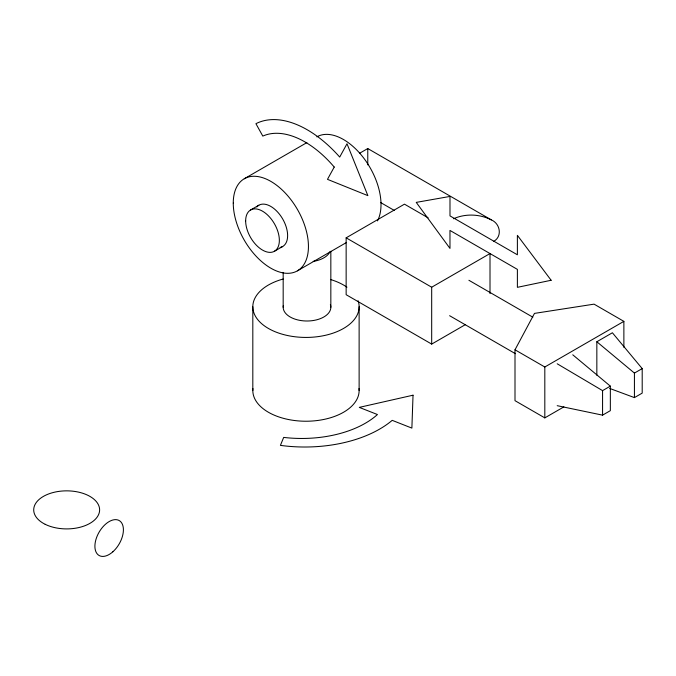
<?xml version="1.0" encoding="UTF-8"?>
<svg xmlns="http://www.w3.org/2000/svg" width="676" height="676" viewBox="0 0 676 676"><rect width="100%" height="100%" fill="white"/><g stroke="black" fill="none" stroke-linecap="round" stroke-linejoin="round"><path stroke-width="1.01" d="M563.894 406.868L544.814 417.886L515.002 400.674L515.002 349.796L534.479 313.394L594.069 304.149L623.872 321.362L623.872 347.32M493.581 241.459C502.64 236.524 500.223 223.57 491.317 219.886L367.769 148.551L359.581 153.275M244.273 178.76L306.87 142.619M250.593 209.991L258.857 205.217M274.422 251.261L282.686 246.495M465.401 324.624L431.685 344.092L346.146 294.702L346.146 237.834L404.468 204.16L428.128 217.824M297.423 270.822L346.416 242.54M346.146 237.834L431.685 287.215L490.007 253.551L490.007 293.57M515.002 349.796L544.814 367L623.872 321.362M596.84 375.273L596.84 341.752L612.388 332.769L642.2 368.597L642.2 393.119L634.426 397.606L609.693 388.43M557.201 405.685L602.569 415.149L602.569 390.627L610.343 386.14L572.758 354.799M634.426 397.606L634.426 373.084L642.2 368.597M602.569 415.149L610.343 410.662L610.343 386.14M453.52 218.762C465.375 213.439 479.766 213.962 491.317 219.886M380.571 202.504L394.285 210.43M468.899 280.278L532.832 317.179M449.608 315.7L515.391 353.675M557.201 363.781L602.569 390.627M596.84 341.752L634.426 373.084M544.814 367L544.814 417.886M431.685 287.215L431.685 344.092M367.769 148.551L367.769 164.876M359.125 306.735L359.125 390.542M330.834 251.278L330.834 307.25M283.176 272.394L283.176 307.25M252.816 306.735L252.816 390.542M359.015 388.548A53.15 30.69 0 0 1 305.975 421.232A53.15 30.69 0 0 1 252.934 388.548M358.103 300.744A53.15 30.69 0 0 1 320.601 336.242A53.15 30.69 0 0 1 256.246 317.576A53.15 30.69 0 0 1 283.176 279.011M330.691 279.568A53.15 30.69 0 0 1 346.957 287.19M330.023 251.666A23.829 13.757 0 0 1 313.174 261.401M330.378 304.563A23.829 13.757 0 0 1 307.791 320.999A23.829 13.757 0 0 1 283.388 305.451M256.762 206.966A23.829 13.757 60 0 1 282.686 218.982A23.829 13.757 60 0 1 280.126 247.441M316.85 136.856A53.15 30.69 60 0 1 364.989 159.79A53.15 30.69 60 0 1 377.487 220.9M413.036 395.198L411.878 428.102L392.198 420.345A105.836 61.102 0 0 1 280.413 445.374L283.683 437.406A89.849 51.875 0 0 0 377.445 414.54L359.277 407.383L413.036 395.198M334.231 167.056L327.48 179.343L367.871 195.634L347.008 143.768L339.707 157.077A105.836 61.102 60 0 0 255.925 123.683L262.803 136.096A89.849 51.875 60 0 1 334.231 167.056M551.134 280.27L517.385 287.334L517.385 269.378L449.962 230.431L449.988 248.43L416.239 202.386L449.988 196.429L449.988 215.889L517.385 254.793L517.385 235.341L551.134 280.27M245.658 220.9A23.829 13.757 60 0 0 270.932 252.342A23.829 13.757 60 0 0 270.932 218.644A23.829 13.757 60 0 0 245.658 220.9M233.262 203.087A53.15 30.69 60 0 0 289.641 273.231A53.15 30.69 60 0 0 289.641 198.051A53.15 30.69 60 0 0 233.262 203.087M45.191 524.314A32.955 19.029 0 0 0 99.051 513.397A32.955 19.029 0 0 0 55.745 491.925A32.955 19.029 0 0 0 45.191 524.314M112.841 551.802A20.162 11.644 -60 0 0 119.229 520.571A20.162 11.644 -60 0 0 95.384 541.721A20.162 11.644 -60 0 0 112.841 551.802"/></g></svg>
